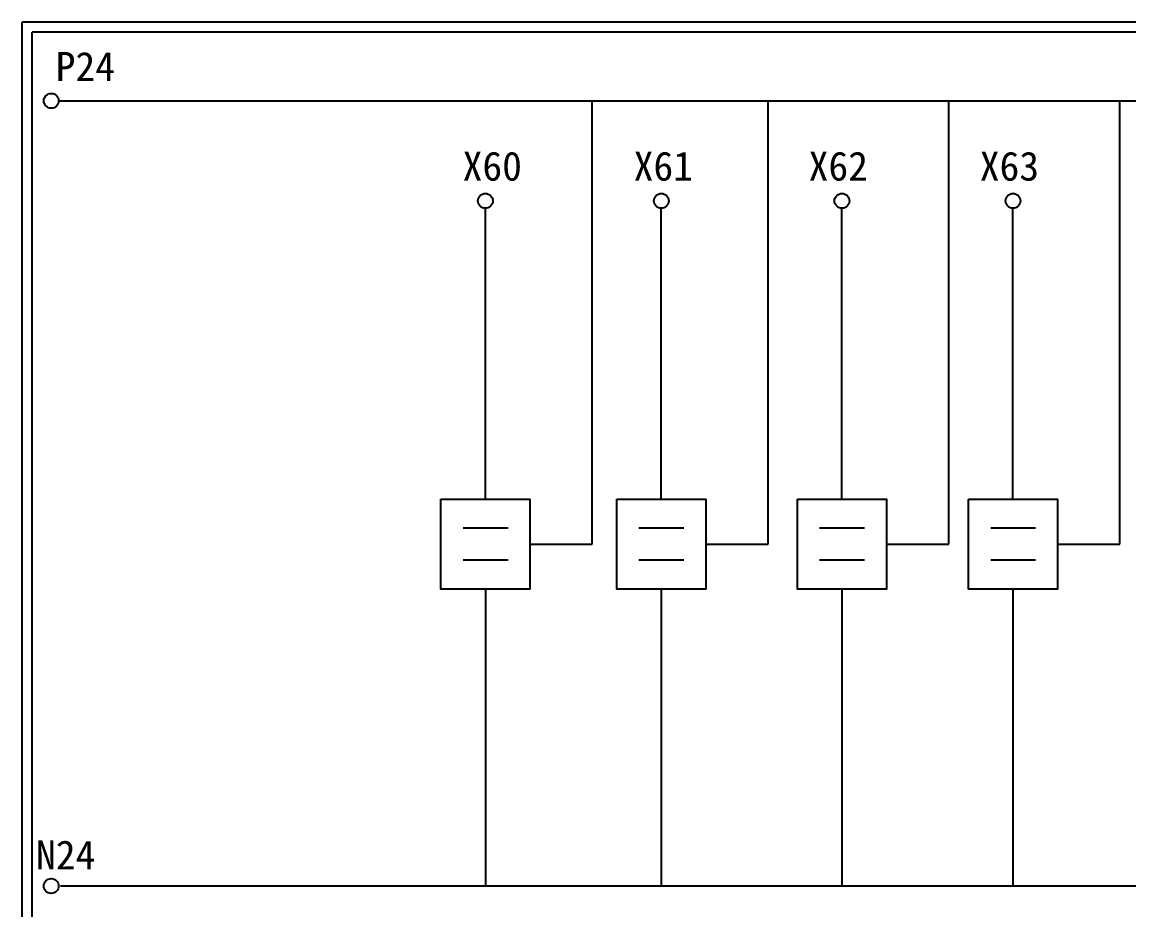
# Model space of a CAD drawing. Extents: x 325 to 612, y 3 to 207.
# Drawn here: x 325.3 to 462.4, y 97 to 207 of the extents above; entities that cross this region are included whole.
import ezdxf

# ---------------------------------------------------------------- set-up
doc = ezdxf.new("R2010")
doc.units = 0
doc.layers.get('0').update_dxf_attribs({"linetype": 'CONTINUOUS'})
doc.layers.add('圖框層', color=7, linetype='CONTINUOUS')
doc.layers.add('標尺寸層', color=3, linetype='CONTINUOUS')
doc.styles.add('STSL', font='kaiu.ttf')

msp = doc.modelspace()

# ---------------------------------------------------------------- linework, layer by layer
for p, q in [((395.91, 142.31), (395.91, 197.22)), ((417.69, 142.31), (417.69, 197.22)), ((440.07, 142.31), (440.07, 197.22)), ((461.25, 142.31), (461.25, 197.22)), ((382.69, 147.89), (382.69, 183.91)), ((404.47, 147.89), (404.47, 183.91)), ((426.84, 147.89), (426.84, 183.91)), ((448.02, 147.89), (448.02, 183.91)), ((388.2, 142.31), (395.91, 142.31)), ((409.98, 142.31), (417.69, 142.31)), ((432.35, 142.31), (440.07, 142.31)), ((453.54, 142.31), (461.25, 142.31)), ((382.69, 136.73), (382.69, 99.96)), ((404.47, 136.73), (404.47, 99.96)), ((426.84, 136.73), (426.84, 99.96)), ((448.02, 136.73), (448.02, 99.96))]:
    msp.add_line(p, q)
for points in [[(377.17, 147.89), (388.2, 147.89), (388.2, 136.73), (377.17, 136.73)], [(398.96, 147.89), (409.98, 147.89), (409.98, 136.73), (398.96, 136.73)], [(421.33, 147.89), (432.35, 147.89), (432.35, 136.73), (421.33, 136.73)], [(442.51, 147.89), (453.54, 147.89), (453.54, 136.73), (442.51, 136.73)]]:
    msp.add_lwpolyline(points, close=True)
at = {"layer": '圖框層', "color": 7}
for p, q in [((612.32, 206.97), (325.32, 206.97)), ((325.32, 3), (325.32, 206.97)), ((611.07, 205.72), (326.57, 205.72)), ((326.57, 4.25), (326.57, 205.72))]:
    msp.add_line(p, q, dxfattribs=at)
at = {"layer": '標尺寸層', "color": 7}
for p, q in [((329.84, 197.22), (607.44, 197.22)), ((379.93, 144.34), (385.49, 144.34)), ((401.71, 144.34), (407.28, 144.34)), ((424.08, 144.34), (429.65, 144.34)), ((445.26, 144.34), (450.83, 144.34)), ((379.93, 140.37), (385.49, 140.37)), ((401.71, 140.37), (407.28, 140.37)), ((424.08, 140.37), (429.65, 140.37)), ((445.26, 140.37), (450.83, 140.37)), ((330.05, 99.96), (607.92, 99.96))]:
    msp.add_line(p, q, dxfattribs=at)
for centre in [(328.92, 197.22), (382.69, 184.83), (404.47, 184.83), (426.84, 184.83), (448.02, 184.83), (328.92, 99.96)]:
    msp.add_circle(centre, 0.92, dxfattribs=at)

# ---------------------------------------------------------------- texts
at = {"layer": '圖框層', "color": 4, "style": 'STSL'}
for s, p in [('P24', (329.47, 199.68)), ('X60', (379.87, 187.33)), ('X61', (401.05, 187.33)), ('X62', (422.72, 187.33)), ('X63', (443.91, 187.33)), ('N24', (327.04, 102))]:
    msp.add_text(s, height=3.6, dxfattribs=at).set_placement(p)

doc.saveas('drawing.dxf')
